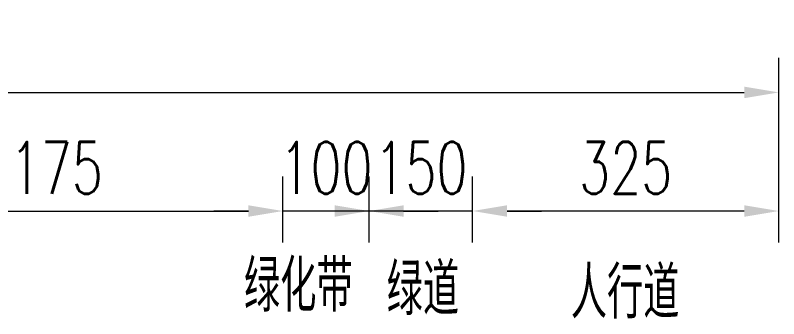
# Model space of a CAD drawing. Extents: x -1568 to -728, y -1287 to -990.
# Drawn here: x -862.7 to -818.44, y -1107.2 to -1089.62 of the extents above; entities that cross this region are included whole.
import ezdxf

# ---------------------------------------------------------------- set-up
doc = ezdxf.new("R2010")
doc.units = 0
doc.header["$LTSCALE"] = 5
doc.layers.get('Defpoints').update_dxf_attribs({"linetype": 'CONTINUOUS'})
doc.layers.add('文字', color=7, linetype='CONTINUOUS')
doc.layers.add('标注', color=4, linetype='CONTINUOUS', lineweight=15)
doc.styles.get("Standard").update_dxf_attribs({"font": 'simplex1.shx', "width": 0.7, "bigfont": 'hztxt.shx'})
doc.dimstyles.new('比例1：200', dxfattribs={"dimtxt": 3, "dimasz": 2, "dimexe": 2, "dimexo": 1, "dimgap": 1, "dimtad": 1, "dimlfac": 20, "dimzin": 13, "dimdsep": 46, "dimtxsty": 'Standard', "dimcen": -0.09, "dimclrd": 256, "dimclre": 256, "dimclrt": 7, "dimaunit": 1, "dimadec": 0, "dimazin": 2, "dimtfac": 0.0005, "dimtix": 1, "dimtmove": 2, "dimatfit": 3, "dimfxl": 0, "dimtolj": 1, "dimtzin": 13, "dimlwd": -1, "dimlwe": -1, "dimarcsym": 0})

# ---------------------------------------------------------------- blocks, each defined once
blk = doc.blocks.new('*D12')
at = {"layer": 'Defpoints', "color": 0}
for p in [(-818.442, -1094.09), (-1043.434, -1100.961), (-818.442, -1101.194)]:
    blk.add_point(p, dxfattribs=at)
at = {"layer": '标注'}
for p, q in [((-1043.434, -1099.961), (-1043.434, -1092.09)), ((-818.442, -1100.09), (-818.442, -1092.09)), ((-1041.434, -1094.09), (-820.442, -1094.09))]:
    blk.add_line(p, q, dxfattribs=at)
for points in [[(-1041.434, -1093.756), (-1041.434, -1094.423), (-1043.434, -1094.09)], [(-820.442, -1093.756), (-820.442, -1094.423), (-818.442, -1094.09)]]:
    blk.add_solid(points, dxfattribs=at)
at = {"layer": '标注', "color": 7, "insert": (-930.938, -1091.59), "char_height": 3, "attachment_point": 5}
blk.add_mtext('\\A1;道路总宽45m', dxfattribs=at)
blk = doc.blocks.new('*D13')
at = {"layer": 'Defpoints', "color": 0}
for p in [(-847.184, -1100.961), (-905.934, -1103.776), (-847.184, -1103.776)]:
    blk.add_point(p, dxfattribs=at)
at = {"layer": '标注'}
for p, q in [((-905.934, -1102.776), (-905.934, -1098.961)), ((-847.184, -1102.776), (-847.184, -1098.961)), ((-903.934, -1100.961), (-849.184, -1100.961))]:
    blk.add_line(p, q, dxfattribs=at)
for points in [[(-903.934, -1100.627), (-903.934, -1101.294), (-905.934, -1100.961)], [(-849.184, -1100.627), (-849.184, -1101.294), (-847.184, -1100.961)]]:
    blk.add_solid(points, dxfattribs=at)
at = {"layer": '标注', "color": 7, "insert": (-876.559, -1098.461), "char_height": 3, "attachment_point": 5}
blk.add_mtext('\\A1;50+2x350+375+50=1175', dxfattribs=at)
blk = doc.blocks.new('*D29')
at = {"layer": 'Defpoints', "color": 0}
for p in [(-847.184, -1100.961), (-847.184, -1103.776), (-842.184, -1103.776)]:
    blk.add_point(p, dxfattribs=at)
at = {"layer": '标注'}
for p, q in [((-847.184, -1102.776), (-847.184, -1098.961)), ((-842.184, -1102.776), (-842.184, -1098.961)), ((-849.184, -1100.961), (-851.184, -1100.961)), ((-842.184, -1100.961), (-847.184, -1100.961)), ((-840.184, -1100.961), (-838.184, -1100.961))]:
    blk.add_line(p, q, dxfattribs=at)
for points in [[(-849.184, -1100.627), (-849.184, -1101.294), (-847.184, -1100.961)], [(-840.184, -1100.627), (-840.184, -1101.294), (-842.184, -1100.961)]]:
    blk.add_solid(points, dxfattribs=at)
at = {"layer": '标注', "color": 7, "insert": (-844.684, -1098.461), "char_height": 3, "attachment_point": 5}
blk.add_mtext('\\A1;100', dxfattribs=at)
blk = doc.blocks.new('*D38')
at = {"layer": 'Defpoints', "color": 0}
for p in [(-836.184, -1100.96), (-836.184, -1103.776), (-818.442, -1103.776)]:
    blk.add_point(p, dxfattribs=at)
at = {"layer": '标注'}
for p, q in [((-836.184, -1102.776), (-836.184, -1098.96)), ((-818.442, -1102.776), (-818.442, -1098.96)), ((-820.442, -1100.96), (-834.184, -1100.96))]:
    blk.add_line(p, q, dxfattribs=at)
for points in [[(-834.184, -1100.626), (-834.184, -1101.293), (-836.184, -1100.96)], [(-820.442, -1100.626), (-820.442, -1101.293), (-818.442, -1100.96)]]:
    blk.add_solid(points, dxfattribs=at)
at = {"layer": '标注', "color": 7, "insert": (-827.313, -1098.46), "char_height": 3, "attachment_point": 5}
blk.add_mtext('\\A1;325', dxfattribs=at)
blk = doc.blocks.new('*D39')
at = {"layer": 'Defpoints', "color": 0}
for p in [(-842.184, -1100.96), (-842.184, -1103.776), (-836.184, -1103.776)]:
    blk.add_point(p, dxfattribs=at)
at = {"layer": '标注'}
for p, q in [((-842.184, -1102.776), (-842.184, -1098.96)), ((-836.184, -1102.776), (-836.184, -1098.96)), ((-844.184, -1100.96), (-846.184, -1100.96)), ((-836.184, -1100.96), (-842.184, -1100.96)), ((-834.184, -1100.96), (-832.184, -1100.96))]:
    blk.add_line(p, q, dxfattribs=at)
for points in [[(-844.184, -1100.626), (-844.184, -1101.293), (-842.184, -1100.96)], [(-834.184, -1100.626), (-834.184, -1101.293), (-836.184, -1100.96)]]:
    blk.add_solid(points, dxfattribs=at)
at = {"layer": '标注', "color": 7, "insert": (-839.184, -1098.46), "char_height": 3, "attachment_point": 5}
blk.add_mtext('\\A1;150', dxfattribs=at)

msp = doc.modelspace()

# ---------------------------------------------------------------- texts
at = {"layer": '文字', "width": 0.7}
msp.add_text('绿化带', height=3, dxfattribs=at).set_placement((-849.43932, -1106.79486))
for s, p in [('绿道', (-841.16545, -1106.99978)), ('人行道', (-830.49593, -1107.19119))]:
    msp.add_text(s, height=3, rotation=0.067868, dxfattribs=at).set_placement(p)

# ---------------------------------------------------------------- dimensions: what is measured, and where the dimension line sits
at = {"layer": '标注'}
dim = msp.add_linear_dim(base=(-818.4424, -1094.08956), p1=(-1043.43411, -1100.96078), p2=(-818.4424, -1101.19432), text='道路总宽45m', dimstyle='比例1：200', override={"dimtxsty": 'Standard'}, dxfattribs=at)
dim.commit()
dim.dimension.update_dxf_attribs({"geometry": '*D12', "text_midpoint": (-930.93825, -1091.58956)})
for base, p1, p2, text, picture, middle in [((-847.18411, -1100.96078), (-905.93411, -1103.77565), (-847.18411, -1103.77565), '50+2x350+375+50=1175', '*D13', (-876.55911, -1098.46078)), ((-842.18411, -1100.95973), (-836.18411, -1103.77565), (-842.18411, -1103.77565), '150', '*D39', (-839.18411, -1098.45973)), ((-836.18411, -1100.95973), (-818.4424, -1103.77565), (-836.18411, -1103.77565), '325', '*D38', (-827.31325, -1098.45973))]:
    dim = msp.add_linear_dim(base=base, p1=p1, p2=p2, angle=180, text=text, dimstyle='比例1：200', override={"dimtxsty": 'Standard'}, dxfattribs=at)
    dim.commit()
    dim.dimension.update_dxf_attribs({"geometry": picture, "text_midpoint": middle})
dim = msp.add_linear_dim(base=(-847.18411, -1100.96078), p1=(-842.18411, -1103.77565), p2=(-847.18411, -1103.77565), angle=180, dimstyle='比例1：200', override={"dimtxsty": 'Standard'}, dxfattribs=at)
dim.commit()
dim.dimension.update_dxf_attribs({"geometry": '*D29', "text_midpoint": (-844.68411, -1098.46078)})

doc.saveas('drawing.dxf')
